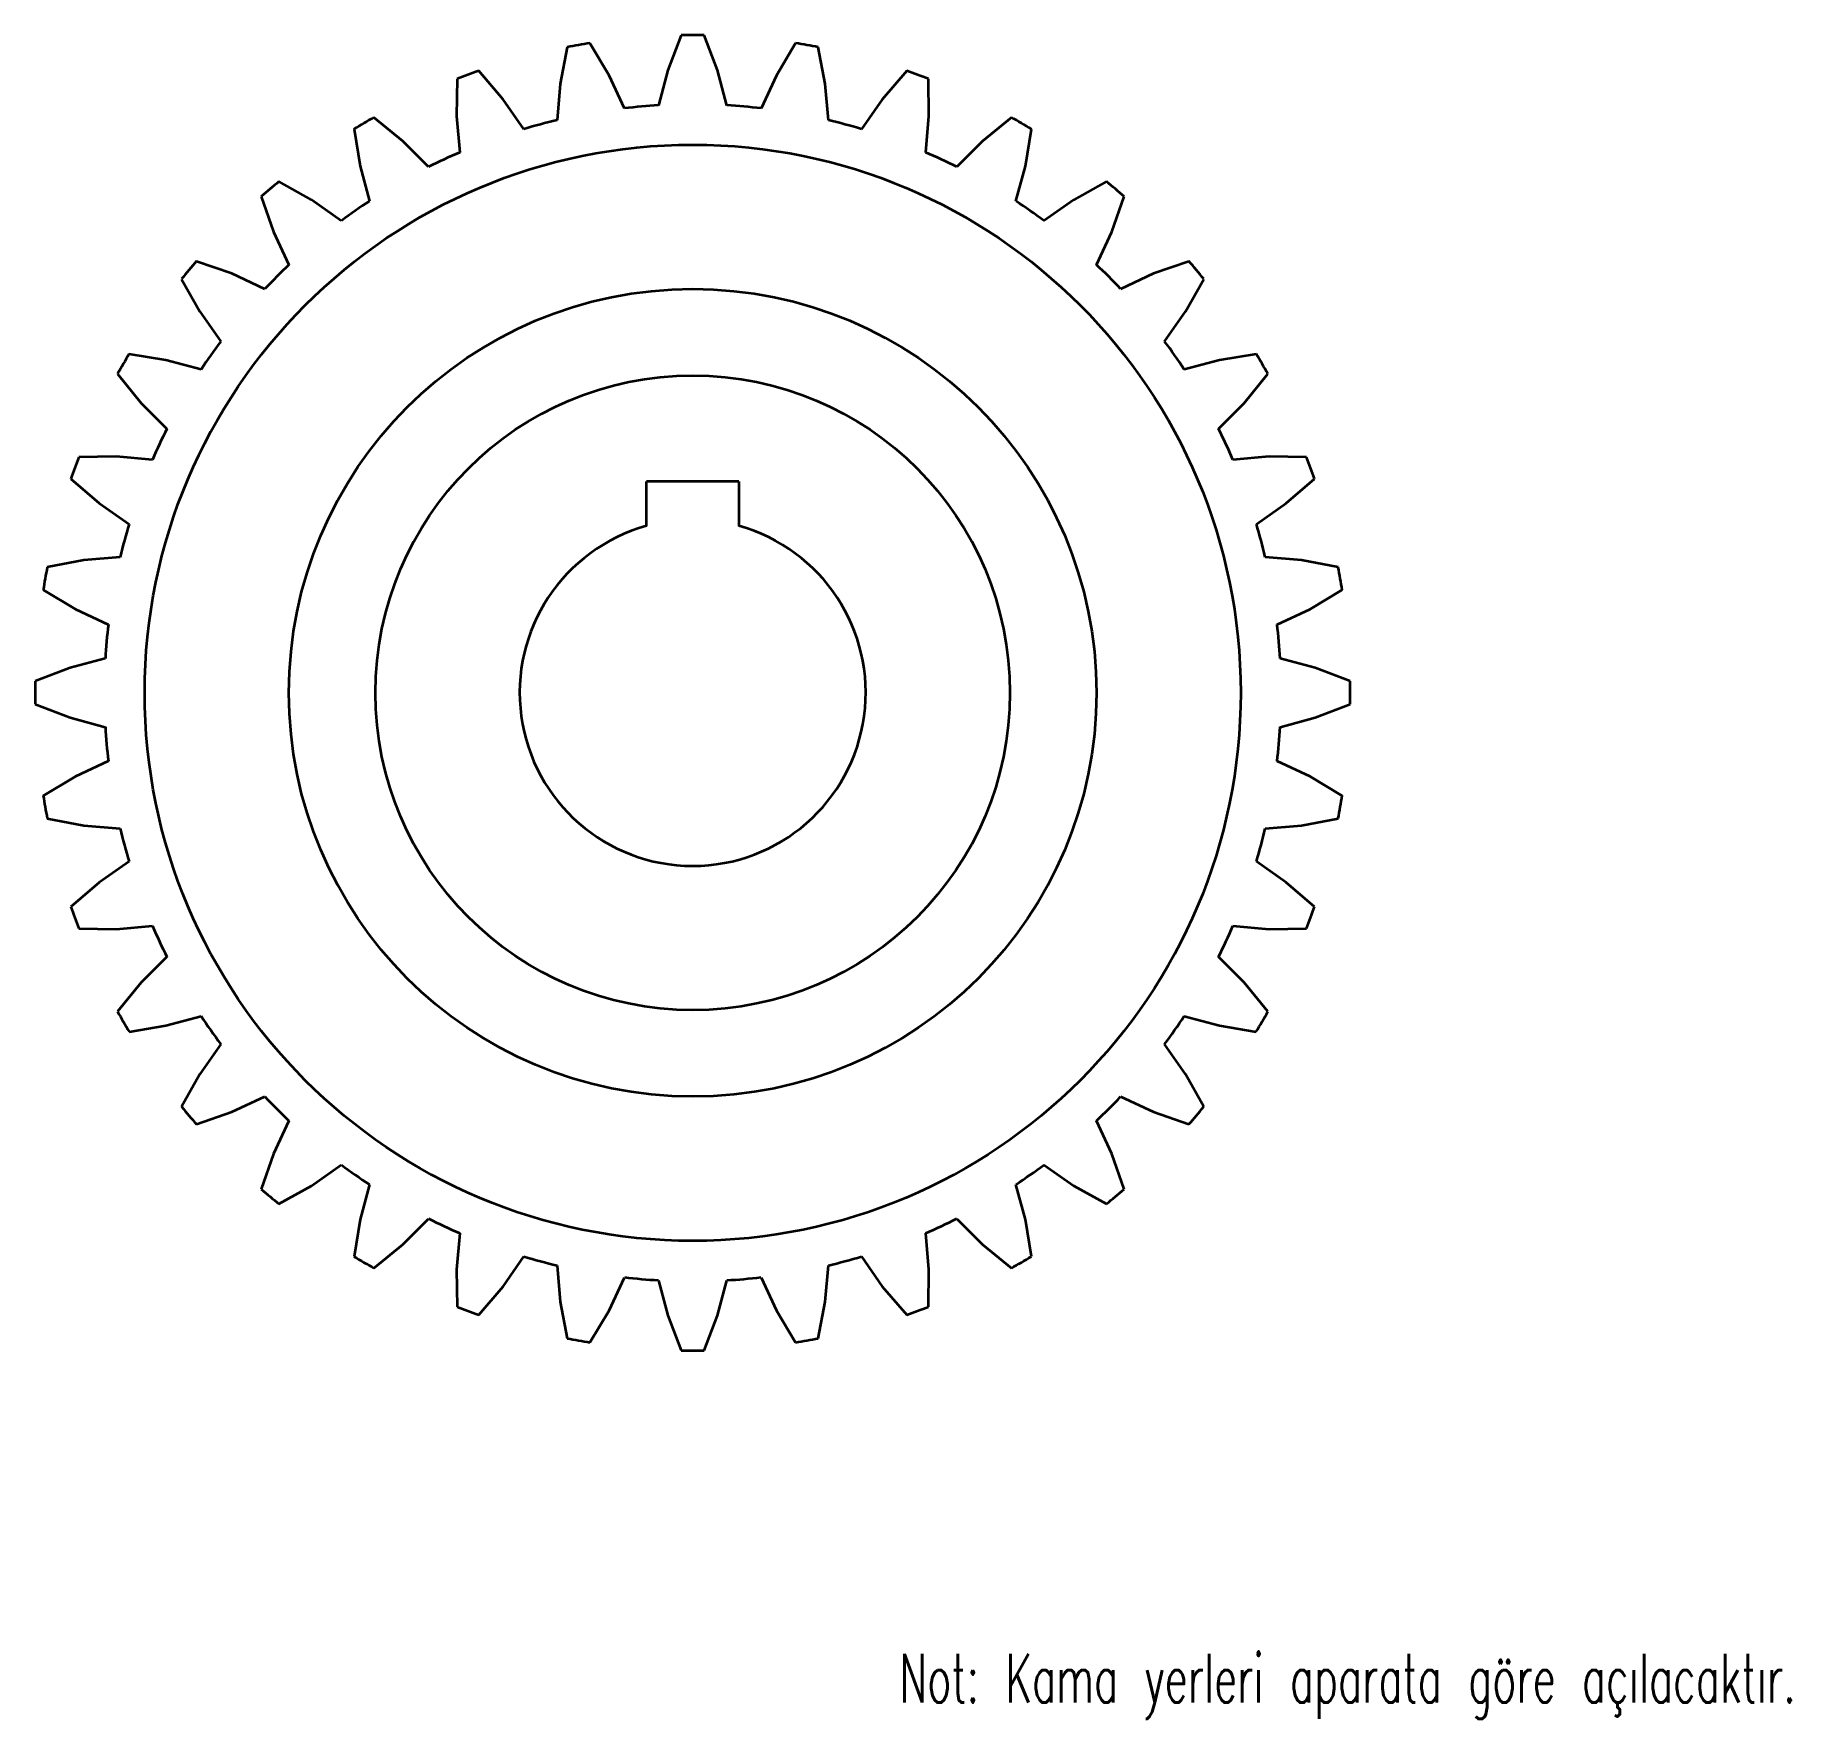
# Model space of a CAD drawing. Header units: millimetres. Extents: x 80 to 232, y 32 to 177.
import ezdxf

# ---------------------------------------------------------------- set-up
doc = ezdxf.new("R2010")
doc.units = ezdxf.units.MM
doc.styles.add('SLDTEXTSTYLE0', font='TXT', dxfattribs={"width": 0.605, "bigfont": 'bigfont'})

msp = doc.modelspace()

# ---------------------------------------------------------------- linework, layer by layer
at = {"color": 7, "linetype": 'Continuous', "lineweight": 35}
for p, q in [((129.63, 174), (127.97, 176.78)), ((135.88, 177.48), (134.73, 174.44)), ((139.03, 174.44), (137.88, 177.48)), ((145.79, 176.78), (144.13, 174)), ((126, 176.44), (125.39, 173.25)), ((148.36, 173.25), (147.76, 176.44)), ((116.45, 173.7), (116.4, 170.45)), ((120.44, 171.92), (118.33, 174.38)), ((130.96, 171.14), (129.63, 174)), ((134.73, 174.44), (133.91, 171.4)), ((139.84, 171.4), (139.03, 174.44)), ((144.13, 174), (142.8, 171.14)), ((155.43, 174.38), (153.31, 171.92)), ((157.35, 170.45), (157.31, 173.7)), ((125.39, 173.25), (125.12, 170.11)), ((148.64, 170.11), (148.36, 173.25)), ((122.25, 169.34), (120.44, 171.92)), ((153.31, 171.92), (151.5, 169.34)), ((107.52, 169.34), (108.04, 166.14)), ((111.76, 168.29), (109.25, 170.34)), ((116.4, 170.45), (116.68, 167.31)), ((157.08, 167.31), (157.35, 170.45)), ((164.51, 170.34), (161.99, 168.29)), ((165.72, 166.14), (166.24, 169.34)), ((113.99, 166.06), (111.76, 168.29)), ((161.99, 168.29), (159.77, 166.06)), ((108.04, 166.14), (108.85, 163.1)), ((164.9, 163.1), (165.72, 166.14)), ((103.84, 163.2), (101.01, 164.79)), ((172.75, 164.79), (169.91, 163.2)), ((99.48, 163.5), (100.55, 160.44)), ((106.42, 161.39), (103.84, 163.2)), ((169.91, 163.2), (167.33, 161.39)), ((173.21, 160.44), (174.28, 163.5)), ((100.55, 160.44), (101.88, 157.58)), ((171.88, 157.58), (173.21, 160.44)), ((96.93, 156.82), (93.86, 157.88)), ((99.78, 155.48), (96.93, 156.82)), ((176.83, 156.82), (173.97, 155.48)), ((179.89, 157.88), (176.83, 156.82)), ((92.58, 156.35), (94.16, 153.52)), ((179.59, 153.52), (181.18, 156.35)), ((94.16, 153.52), (95.97, 150.94)), ((177.79, 150.94), (179.59, 153.52)), ((91.22, 149.33), (88.02, 149.85)), ((94.27, 148.51), (91.22, 149.33)), ((182.53, 149.33), (179.49, 148.51)), ((185.73, 149.85), (182.53, 149.33)), ((87.02, 148.12), (89.07, 145.6)), ((184.68, 145.6), (186.73, 148.12)), ((89.07, 145.6), (91.3, 143.37)), ((182.45, 143.37), (184.68, 145.6)), ((86.91, 140.96), (83.67, 140.92)), ((90.05, 140.69), (86.91, 140.96)), ((186.85, 140.96), (183.71, 140.69)), ((190.09, 140.92), (186.85, 140.96)), ((82.98, 139.04), (85.44, 136.92)), ((140.88, 138.79), (132.88, 138.79)), ((132.88, 134.94), (132.88, 138.79)), ((140.88, 138.79), (140.88, 134.94)), ((188.32, 136.92), (190.77, 139.04)), ((85.44, 136.92), (88.02, 135.11)), ((185.74, 135.11), (188.32, 136.92)), ((84.11, 131.97), (80.93, 131.37)), ((87.25, 132.25), (84.11, 131.97)), ((189.64, 131.97), (186.5, 132.25)), ((192.83, 131.37), (189.64, 131.97)), ((80.58, 129.4), (83.37, 127.74)), ((190.39, 127.74), (193.18, 129.4)), ((83.37, 127.74), (86.22, 126.41)), ((187.53, 126.41), (190.39, 127.74)), ((85.96, 123.45), (82.92, 122.64)), ((190.84, 122.64), (187.79, 123.45)), ((82.92, 122.64), (79.89, 121.49)), ((193.87, 121.49), (190.84, 122.64)), ((79.89, 119.49), (82.92, 118.34)), ((190.84, 118.34), (193.87, 119.49)), ((82.92, 118.34), (85.96, 117.52)), ((187.79, 117.52), (190.84, 118.34)), ((86.22, 114.56), (83.37, 113.23)), ((190.39, 113.23), (187.53, 114.56)), ((83.37, 113.23), (80.58, 111.57)), ((193.18, 111.57), (190.39, 113.23)), ((80.93, 109.6), (84.11, 109)), ((189.64, 109), (192.83, 109.6)), ((84.11, 109), (87.25, 108.72)), ((186.5, 108.72), (189.64, 109)), ((88.02, 105.86), (85.44, 104.05)), ((188.32, 104.05), (185.74, 105.86)), ((85.44, 104.05), (82.98, 101.93)), ((190.77, 101.93), (188.32, 104.05)), ((83.67, 100.05), (86.91, 100.01)), ((86.91, 100.01), (90.05, 100.29)), ((183.71, 100.29), (186.85, 100.01)), ((186.85, 100.01), (190.09, 100.05)), ((91.3, 97.6), (89.07, 95.37)), ((184.68, 95.37), (182.45, 97.6)), ((89.07, 95.37), (87.02, 92.86)), ((186.73, 92.86), (184.68, 95.37)), ((88.02, 91.12), (91.22, 91.65)), ((91.22, 91.65), (94.27, 92.46)), ((179.49, 92.46), (182.53, 91.65)), ((182.53, 91.65), (185.73, 91.12)), ((95.97, 90.03), (94.16, 87.45)), ((179.59, 87.45), (177.79, 90.03)), ((94.16, 87.45), (92.58, 84.62)), ((181.18, 84.62), (179.59, 87.45)), ((96.93, 84.16), (99.78, 85.49)), ((173.97, 85.49), (176.83, 84.16)), ((93.86, 83.09), (96.93, 84.16)), ((176.83, 84.16), (179.89, 83.09)), ((101.88, 83.39), (100.55, 80.53)), ((173.21, 80.53), (171.88, 83.39)), ((100.55, 80.53), (99.48, 77.47)), ((103.84, 77.77), (106.42, 79.58)), ((167.33, 79.58), (169.91, 77.77)), ((174.28, 77.47), (173.21, 80.53)), ((101.01, 76.19), (103.84, 77.77)), ((108.85, 77.88), (108.04, 74.83)), ((165.72, 74.83), (164.9, 77.88)), ((169.91, 77.77), (172.75, 76.19)), ((108.04, 74.83), (107.52, 71.63)), ((111.76, 72.68), (113.99, 74.91)), ((159.77, 74.91), (161.99, 72.68)), ((166.24, 71.63), (165.72, 74.83)), ((116.68, 73.66), (116.4, 70.52)), ((157.35, 70.52), (157.08, 73.66)), ((109.25, 70.63), (111.76, 72.68)), ((120.44, 69.05), (122.25, 71.63)), ((151.5, 71.63), (153.31, 69.05)), ((161.99, 72.68), (164.51, 70.63)), ((116.4, 70.52), (116.45, 67.27)), ((125.12, 70.86), (125.39, 67.72)), ((148.36, 67.72), (148.64, 70.86)), ((157.31, 67.27), (157.35, 70.52)), ((118.33, 66.59), (120.44, 69.05)), ((129.63, 66.97), (130.96, 69.83)), ((133.91, 69.57), (134.73, 66.53)), ((139.03, 66.53), (139.84, 69.57)), ((142.8, 69.83), (144.13, 66.97)), ((153.31, 69.05), (155.43, 66.59)), ((125.39, 67.72), (126, 64.53)), ((127.97, 64.19), (129.63, 66.97)), ((144.13, 66.97), (145.79, 64.19)), ((147.76, 64.53), (148.36, 67.72)), ((134.73, 66.53), (135.88, 63.49)), ((137.88, 63.49), (139.03, 66.53))]:
    msp.add_line(p, q, dxfattribs=at)
for radius in [47.5, 35, 27.5]:
    msp.add_circle((136.88, 120.49), radius, dxfattribs=at)
for radius, start, end in [(57, 98.9948, 101.0052), (57, 88.9948, 91.0052), (57, 78.9948, 81.0052), (57, 108.9948, 111.0052), (57, 68.9948, 71.0052), (51, 93.3333, 96.6667), (51, 83.3333, 86.6667), (57, 118.9948, 121.0052), (51, 103.3333, 106.6667), (51, 73.3333, 76.6667), (57, 58.9948, 61.0052), (51, 113.3333, 116.6667), (51, 63.3333, 66.6667), (57, 128.9948, 131.0052), (57, 48.9948, 51.0052), (51, 123.3333, 126.6667), (51, 53.3333, 56.6667), (57, 138.9948, 141.0052), (51, 133.3333, 136.6667), (51, 43.3333, 46.6667), (57, 38.9948, 41.0052), (51, 143.3333, 146.6667), (51, 33.3333, 36.6667), (57, 148.9948, 151.0052), (57, 28.9948, 31.0052), (51, 153.3333, 156.6667), (51, 23.3333, 26.6667), (57, 158.9948, 161.0052), (57, 18.9948, 21.0052), (51, 163.3333, 166.6667), (15, 105.466, 74.534), (51, 13.3333, 16.6667), (57, 168.9948, 171.0052), (57, 8.9948, 11.0052), (51, 173.3333, 176.6667), (51, 3.3333, 6.6667), (57, 178.9948, 181.0052), (57, 358.9948, 1.0052), (51, 183.3333, 186.6667), (51, 353.3333, 356.6667), (57, 188.9948, 191.0052), (57, 348.9948, 351.0052), (51, 193.3333, 196.6667), (51, 343.3333, 346.6667), (57, 198.9948, 201.0052), (57, 338.9948, 341.0052), (51, 203.3333, 206.6667), (51, 333.3333, 336.6667), (57, 208.9948, 211.0052), (57, 328.9948, 331.0052), (51, 213.3333, 216.6667), (51, 323.3333, 326.6667), (51, 223.3333, 226.6667), (51, 313.3333, 316.6667), (57, 218.9948, 221.0052), (57, 318.9948, 321.0052), (51, 233.3333, 236.6667), (51, 303.3333, 306.6667), (57, 228.9948, 231.0052), (57, 308.9948, 311.0052), (51, 243.3333, 246.6667), (51, 293.3333, 296.6667), (57, 238.9948, 241.0052), (51, 253.3333, 256.6667), (51, 283.3333, 286.6667), (57, 298.9948, 301.0052), (51, 263.3333, 266.6667), (51, 273.3333, 276.6667), (57, 248.9948, 251.0052), (57, 288.9948, 291.0052), (57, 258.9948, 261.0052), (57, 278.9948, 281.0052), (57, 268.9948, 271.0052)]:
    msp.add_arc((136.88, 120.49), radius, start, end, dxfattribs=at)

# ---------------------------------------------------------------- texts
at = {"color": 7, "linetype": 'Continuous', "lineweight": 0, "insert": (154.8, 37.21), "char_height": 4.2333, "attachment_point": 1, "style": 'SLDTEXTSTYLE0'}
msp.add_mtext('Not: Kama yerleri aparata göre açılacaktır.', dxfattribs=at)

doc.saveas('drawing.dxf')
